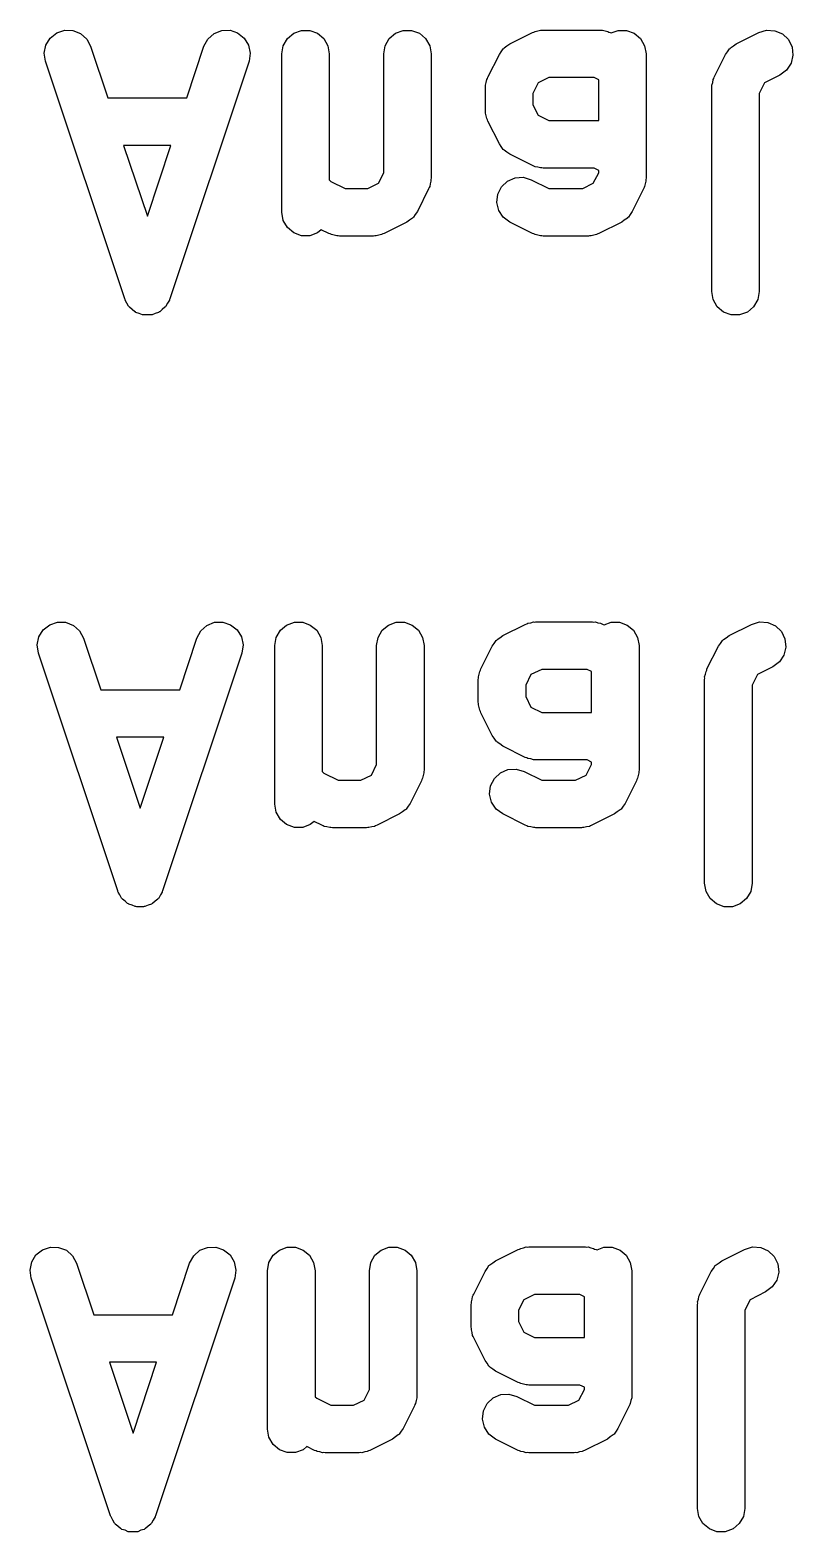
# Model space of a CAD drawing. Extents: x 91.3 to 189.8, y -113.5 to -60.4.
# Drawn here: x 175.52 to 178.73, y -101.49 to -95.17 of the extents above; entities that cross this region are included whole.
import ezdxf

# ---------------------------------------------------------------- set-up
doc = ezdxf.new("R2010")
doc.units = 0
doc.header["$MEASUREMENT"] = 0
doc.layers.add('BLACK', color=7, linetype='CONTINUOUS')

msp = doc.modelspace()

# ---------------------------------------------------------------- linework, layer by layer
at = {"layer": 'Black'}
for p, q in [((175.629, -95.1797), (175.662, -95.1687)), ((175.662, -95.1687), (175.696, -95.1696)), ((175.696, -95.1696), (175.729, -95.1824)), ((176.291, -95.1824), (176.323, -95.1696)), ((176.323, -95.1696), (176.358, -95.1687)), ((176.358, -95.1687), (176.39, -95.1797)), ((176.626, -95.181), (176.659, -95.1691)), ((176.659, -95.1691), (176.694, -95.1691)), ((176.694, -95.1691), (176.726, -95.181)), ((177.055, -95.181), (177.087, -95.1691)), ((177.087, -95.1691), (177.122, -95.1691)), ((177.122, -95.1691), (177.155, -95.181)), ((177.654, -95.1716), (177.665, -95.1683)), ((177.665, -95.1683), (177.671, -95.1686)), ((177.671, -95.1686), (177.676, -95.1676)), ((177.676, -95.1676), (177.914, -95.1676)), ((177.914, -95.1676), (177.92, -95.1686)), ((177.92, -95.1686), (177.926, -95.1683)), ((177.926, -95.1683), (177.937, -95.1716)), ((177.963, -95.1799), (177.992, -95.1691)), ((177.992, -95.1691), (178.027, -95.1691)), ((178.027, -95.1691), (178.06, -95.181)), ((178.584, -95.1782), (178.617, -95.1683)), ((178.617, -95.1683), (178.652, -95.1704)), ((175.576, -95.2649), (175.583, -95.2309)), ((175.583, -95.2309), (175.601, -95.2013)), ((175.601, -95.2013), (175.629, -95.1797)), ((175.729, -95.1824), (175.755, -95.2055)), ((175.755, -95.2055), (175.771, -95.236)), ((176.248, -95.236), (176.265, -95.2055)), ((176.265, -95.2055), (176.291, -95.1824)), ((176.39, -95.1797), (176.418, -95.2013)), ((176.418, -95.2013), (176.436, -95.2309)), ((176.436, -95.2309), (176.443, -95.2649)), ((176.582, -95.2334), (176.6, -95.2033)), ((176.6, -95.2033), (176.626, -95.181)), ((176.726, -95.181), (176.753, -95.2033)), ((176.753, -95.2033), (176.77, -95.2334)), ((177.011, -95.2334), (177.028, -95.2033)), ((177.028, -95.2033), (177.055, -95.181)), ((177.155, -95.181), (177.181, -95.2033)), ((177.181, -95.2033), (177.199, -95.2334)), ((177.524, -95.2345), (177.536, -95.2258)), ((177.536, -95.2258), (177.631, -95.1782)), ((177.631, -95.1782), (177.637, -95.1765)), ((177.637, -95.1765), (177.642, -95.1736)), ((177.642, -95.1736), (177.654, -95.1716)), ((177.937, -95.1716), (177.948, -95.1736)), ((177.948, -95.1736), (177.953, -95.1765)), ((177.953, -95.1765), (177.959, -95.1782)), ((177.959, -95.1782), (177.963, -95.1799)), ((178.06, -95.181), (178.086, -95.2033)), ((178.086, -95.2033), (178.103, -95.2334)), ((178.477, -95.2345), (178.489, -95.2258)), ((178.489, -95.2258), (178.584, -95.1782)), ((178.652, -95.1704), (178.684, -95.1842)), ((178.684, -95.1842), (178.709, -95.208)), ((178.709, -95.208), (178.724, -95.2391)), ((175.581, -95.2992), (175.576, -95.2649)), ((175.771, -95.236), (175.844, -95.4533)), ((176.176, -95.4533), (176.248, -95.236)), ((176.443, -95.2649), (176.438, -95.2992)), ((176.576, -95.2676), (176.582, -95.2334)), ((176.576, -95.9343), (176.576, -95.2676)), ((176.77, -95.2334), (176.776, -95.2676)), ((176.776, -95.2676), (176.776, -95.7976)), ((177.005, -95.2676), (177.011, -95.2334)), ((177.005, -95.7678), (177.005, -95.2676)), ((177.199, -95.2334), (177.205, -95.2676)), ((177.205, -95.2676), (177.205, -95.7914)), ((177.444, -95.3658), (177.492, -95.2705)), ((177.492, -95.2705), (177.5, -95.2587)), ((177.5, -95.2587), (177.508, -95.2465)), ((177.508, -95.2465), (177.511, -95.2448)), ((177.511, -95.2448), (177.512, -95.2426)), ((177.512, -95.2426), (177.524, -95.2345)), ((178.103, -95.2334), (178.11, -95.2676)), ((178.11, -95.2676), (178.11, -95.7914)), ((178.396, -95.3658), (178.444, -95.2705)), ((178.444, -95.2705), (178.453, -95.2587)), ((178.453, -95.2587), (178.461, -95.2465)), ((178.461, -95.2465), (178.463, -95.2448)), ((178.463, -95.2448), (178.465, -95.2426)), ((178.465, -95.2426), (178.477, -95.2345)), ((178.728, -95.2736), (178.72, -95.3074)), ((178.724, -95.2391), (178.728, -95.2736)), ((175.915, -96.2992), (175.581, -95.2992)), ((176.438, -95.2992), (176.104, -96.2992)), ((178.673, -95.3571), (178.608, -95.3898)), ((178.701, -95.3364), (178.673, -95.3571)), ((178.72, -95.3074), (178.701, -95.3364)), ((177.433, -95.4105), (177.434, -95.4048)), ((177.433, -95.5057), (177.433, -95.4105)), ((177.434, -95.399), (177.437, -95.3878)), ((177.434, -95.4048), (177.434, -95.399)), ((177.437, -95.3878), (177.439, -95.3763)), ((177.439, -95.3763), (177.442, -95.3713)), ((177.442, -95.3713), (177.444, -95.3658)), ((177.655, -95.3898), (177.633, -95.4341)), ((177.7, -95.3676), (177.655, -95.3898)), ((177.891, -95.3676), (177.7, -95.3676)), ((177.91, -95.377), (177.891, -95.3676)), ((177.91, -95.5486), (177.91, -95.377)), ((178.386, -95.399), (178.39, -95.3878)), ((178.387, -95.4048), (178.386, -95.399)), ((178.386, -95.4105), (178.387, -95.4048)), ((178.386, -96.2676), (178.386, -95.4105)), ((178.39, -95.3878), (178.392, -95.3763)), ((178.392, -95.3763), (178.395, -95.3713)), ((178.395, -95.3713), (178.396, -95.3658)), ((178.608, -95.3898), (178.586, -95.4341)), ((175.844, -95.4533), (176.176, -95.4533)), ((177.633, -95.4341), (177.633, -95.4821)), ((177.633, -95.4821), (177.655, -95.5264)), ((178.586, -95.4341), (178.586, -96.2676)), ((177.434, -95.5114), (177.433, -95.5057)), ((177.434, -95.5171), (177.434, -95.5114)), ((177.437, -95.5284), (177.434, -95.5171)), ((177.439, -95.5399), (177.437, -95.5284)), ((177.442, -95.5449), (177.439, -95.5399)), ((177.444, -95.5504), (177.442, -95.5449)), ((177.655, -95.5264), (177.7, -95.5486)), ((177.7, -95.5486), (177.91, -95.5486)), ((177.492, -95.6457), (177.444, -95.5504)), ((175.91, -95.6533), (176.01, -95.9514)), ((176.109, -95.6533), (175.91, -95.6533)), ((176.01, -95.9514), (176.109, -95.6533)), ((177.5, -95.6575), (177.492, -95.6457)), ((177.508, -95.6697), (177.5, -95.6575)), ((177.511, -95.6713), (177.508, -95.6697)), ((177.512, -95.6736), (177.511, -95.6713)), ((177.524, -95.6816), (177.512, -95.6736)), ((177.536, -95.6904), (177.524, -95.6816)), ((177.631, -95.738), (177.536, -95.6904)), ((177.637, -95.7397), (177.631, -95.738)), ((176.776, -95.7976), (176.783, -95.8045)), ((176.983, -95.8121), (177.005, -95.7678)), ((177.205, -95.7914), (177.204, -95.7971)), ((177.204, -95.7971), (177.204, -95.8029)), ((177.526, -95.8032), (177.558, -95.7894)), ((177.558, -95.7894), (177.592, -95.7873)), ((177.592, -95.7873), (177.626, -95.7972)), ((177.626, -95.7972), (177.7, -95.8343)), ((177.642, -95.7425), (177.637, -95.7397)), ((177.654, -95.7446), (177.642, -95.7425)), ((177.665, -95.7479), (177.654, -95.7446)), ((177.671, -95.7476), (177.665, -95.7479)), ((177.676, -95.7486), (177.671, -95.7476)), ((177.891, -95.7486), (177.676, -95.7486)), ((177.887, -95.8121), (177.91, -95.7678)), ((177.91, -95.758), (177.891, -95.7486)), ((177.91, -95.7678), (177.91, -95.758)), ((178.11, -95.7914), (178.109, -95.7971)), ((178.109, -95.7971), (178.109, -95.8029)), ((176.783, -95.8045), (176.843, -95.8343)), ((176.843, -95.8343), (176.938, -95.8343)), ((176.938, -95.8343), (176.983, -95.8121)), ((177.194, -95.8362), (177.147, -95.9314)), ((177.196, -95.8306), (177.194, -95.8362)), ((177.199, -95.8256), (177.196, -95.8306)), ((177.201, -95.8141), (177.199, -95.8256)), ((177.204, -95.8029), (177.201, -95.8141)), ((177.481, -95.8927), (177.485, -95.8582)), ((177.485, -95.8582), (177.501, -95.8271)), ((177.501, -95.8271), (177.526, -95.8032)), ((177.7, -95.8343), (177.843, -95.8343)), ((177.843, -95.8343), (177.887, -95.8121)), ((178.099, -95.8362), (178.051, -95.9314)), ((178.101, -95.8306), (178.099, -95.8362)), ((178.103, -95.8256), (178.101, -95.8306)), ((178.106, -95.8141), (178.103, -95.8256)), ((178.109, -95.8029), (178.106, -95.8141)), ((177.489, -95.9264), (177.481, -95.8927)), ((177.508, -95.9554), (177.489, -95.9264)), ((176.582, -95.9685), (176.576, -95.9343)), ((176.6, -95.9986), (176.582, -95.9685)), ((177.102, -95.9761), (177.007, -96.0237)), ((177.114, -95.9674), (177.102, -95.9761)), ((177.126, -95.9593), (177.114, -95.9674)), ((177.128, -95.9571), (177.126, -95.9593)), ((177.13, -95.9554), (177.128, -95.9571)), ((177.138, -95.9432), (177.13, -95.9554)), ((177.147, -95.9314), (177.138, -95.9432)), ((177.536, -95.9761), (177.508, -95.9554)), ((177.631, -96.0237), (177.536, -95.9761)), ((178.007, -95.9761), (177.911, -96.0237)), ((178.018, -95.9674), (178.007, -95.9761)), ((178.031, -95.9593), (178.018, -95.9674)), ((178.032, -95.9571), (178.031, -95.9593)), ((178.035, -95.9554), (178.032, -95.9571)), ((178.043, -95.9432), (178.035, -95.9554)), ((178.051, -95.9314), (178.043, -95.9432)), ((176.626, -96.0209), (176.6, -95.9986)), ((176.659, -96.0328), (176.626, -96.0209)), ((176.694, -96.0328), (176.659, -96.0328)), ((176.726, -96.0209), (176.694, -96.0328)), ((176.742, -96.0076), (176.726, -96.0209)), ((176.774, -96.0237), (176.742, -96.0076)), ((176.78, -96.0254), (176.774, -96.0237)), ((176.785, -96.0283), (176.78, -96.0254)), ((176.796, -96.0303), (176.785, -96.0283)), ((176.808, -96.0336), (176.796, -96.0303)), ((176.813, -96.0333), (176.808, -96.0336)), ((176.819, -96.0343), (176.813, -96.0333)), ((176.962, -96.0343), (176.819, -96.0343)), ((176.968, -96.0333), (176.962, -96.0343)), ((176.973, -96.0336), (176.968, -96.0333)), ((176.985, -96.0303), (176.973, -96.0336)), ((176.996, -96.0283), (176.985, -96.0303)), ((177.001, -96.0254), (176.996, -96.0283)), ((177.007, -96.0237), (177.001, -96.0254)), ((177.637, -96.0254), (177.631, -96.0237)), ((177.642, -96.0283), (177.637, -96.0254)), ((177.654, -96.0303), (177.642, -96.0283)), ((177.665, -96.0336), (177.654, -96.0303)), ((177.671, -96.0333), (177.665, -96.0336)), ((177.676, -96.0343), (177.671, -96.0333)), ((177.867, -96.0343), (177.676, -96.0343)), ((177.872, -96.0333), (177.867, -96.0343)), ((177.878, -96.0336), (177.872, -96.0333)), ((177.889, -96.0303), (177.878, -96.0336)), ((177.901, -96.0283), (177.889, -96.0303)), ((177.906, -96.0254), (177.901, -96.0283)), ((177.911, -96.0237), (177.906, -96.0254)), ((175.916, -96.3017), (175.915, -96.2992)), ((175.917, -96.3044), (175.916, -96.3017)), ((175.924, -96.3169), (175.917, -96.3044)), ((176.103, -96.3044), (176.095, -96.3169)), ((176.104, -96.2992), (176.103, -96.3017)), ((176.103, -96.3017), (176.103, -96.3044)), ((178.392, -96.3018), (178.386, -96.2676)), ((178.409, -96.3319), (178.392, -96.3018)), ((178.58, -96.3018), (178.562, -96.3319)), ((178.586, -96.2676), (178.58, -96.3018)), ((175.931, -96.3298), (175.924, -96.3169)), ((175.933, -96.3316), (175.931, -96.3298)), ((175.935, -96.334), (175.933, -96.3316)), ((175.946, -96.3431), (175.935, -96.334)), ((175.957, -96.3528), (175.946, -96.3431)), ((175.96, -96.3538), (175.957, -96.3528)), ((175.962, -96.3556), (175.96, -96.3538)), ((175.976, -96.3602), (175.962, -96.3556)), ((175.989, -96.3656), (175.976, -96.3602)), ((175.992, -96.3657), (175.989, -96.3656)), ((175.995, -96.3665), (175.992, -96.3657)), ((176.01, -96.3661), (175.995, -96.3665)), ((176.024, -96.3665), (176.01, -96.3661)), ((176.027, -96.3657), (176.024, -96.3665)), ((176.03, -96.3656), (176.027, -96.3657)), ((176.043, -96.3602), (176.03, -96.3656)), ((176.057, -96.3556), (176.043, -96.3602)), ((176.059, -96.3538), (176.057, -96.3556)), ((176.062, -96.3528), (176.059, -96.3538)), ((176.073, -96.3431), (176.062, -96.3528)), ((176.084, -96.334), (176.073, -96.3431)), ((176.086, -96.3316), (176.084, -96.334)), ((176.088, -96.3298), (176.086, -96.3316)), ((176.095, -96.3169), (176.088, -96.3298)), ((178.436, -96.3542), (178.409, -96.3319)), ((178.468, -96.3661), (178.436, -96.3542)), ((178.503, -96.3661), (178.468, -96.3661)), ((178.536, -96.3542), (178.503, -96.3661)), ((178.562, -96.3319), (178.536, -96.3542)), ((175.553, -97.7209), (175.571, -97.6913)), ((175.571, -97.6913), (175.599, -97.6697)), ((175.599, -97.6697), (175.632, -97.6587)), ((175.632, -97.6587), (175.666, -97.6596)), ((175.666, -97.6596), (175.699, -97.6724)), ((175.699, -97.6724), (175.725, -97.6955)), ((175.725, -97.6955), (175.741, -97.726)), ((176.218, -97.726), (176.235, -97.6955)), ((176.235, -97.6955), (176.261, -97.6724)), ((176.261, -97.6724), (176.293, -97.6596)), ((176.293, -97.6596), (176.328, -97.6587)), ((176.328, -97.6587), (176.36, -97.6697)), ((176.36, -97.6697), (176.388, -97.6913)), ((176.388, -97.6913), (176.406, -97.7209)), ((176.552, -97.7234), (176.57, -97.6933)), ((176.57, -97.6933), (176.596, -97.671)), ((176.596, -97.671), (176.629, -97.6591)), ((176.629, -97.6591), (176.664, -97.6591)), ((176.664, -97.6591), (176.696, -97.671)), ((176.696, -97.671), (176.723, -97.6933)), ((176.723, -97.6933), (176.74, -97.7234)), ((176.981, -97.7234), (176.998, -97.6933)), ((176.998, -97.6933), (177.025, -97.671)), ((177.025, -97.671), (177.057, -97.6591)), ((177.057, -97.6591), (177.092, -97.6591)), ((177.092, -97.6591), (177.125, -97.671)), ((177.125, -97.671), (177.151, -97.6933)), ((177.151, -97.6933), (177.169, -97.7234)), ((177.506, -97.7158), (177.601, -97.6682)), ((177.601, -97.6682), (177.607, -97.6665)), ((177.607, -97.6665), (177.612, -97.6636)), ((177.612, -97.6636), (177.624, -97.6616)), ((177.624, -97.6616), (177.635, -97.6583)), ((177.635, -97.6583), (177.641, -97.6586)), ((177.641, -97.6586), (177.646, -97.6576)), ((177.646, -97.6576), (177.884, -97.6576)), ((177.884, -97.6576), (177.89, -97.6586)), ((177.89, -97.6586), (177.896, -97.6583)), ((177.896, -97.6583), (177.907, -97.6616)), ((177.907, -97.6616), (177.918, -97.6636)), ((177.918, -97.6636), (177.923, -97.6665)), ((177.923, -97.6665), (177.929, -97.6682)), ((177.929, -97.6682), (177.933, -97.6699)), ((177.933, -97.6699), (177.962, -97.6591)), ((177.962, -97.6591), (177.997, -97.6591)), ((177.997, -97.6591), (178.03, -97.671)), ((178.03, -97.671), (178.056, -97.6933)), ((178.056, -97.6933), (178.073, -97.7234)), ((178.459, -97.7158), (178.554, -97.6682)), ((178.554, -97.6682), (178.587, -97.6583)), ((178.587, -97.6583), (178.622, -97.6604)), ((178.622, -97.6604), (178.654, -97.6742)), ((178.654, -97.6742), (178.679, -97.698)), ((175.546, -97.7549), (175.553, -97.7209)), ((175.551, -97.7892), (175.546, -97.7549)), ((175.741, -97.726), (175.814, -97.9433)), ((176.146, -97.9433), (176.218, -97.726)), ((176.406, -97.7209), (176.413, -97.7549)), ((176.413, -97.7549), (176.408, -97.7892)), ((176.546, -97.7576), (176.552, -97.7234)), ((176.546, -98.4243), (176.546, -97.7576)), ((176.74, -97.7234), (176.746, -97.7576)), ((176.746, -97.7576), (176.746, -98.2876)), ((176.975, -97.7576), (176.981, -97.7234)), ((176.975, -98.2578), (176.975, -97.7576)), ((177.169, -97.7234), (177.175, -97.7576)), ((177.175, -97.7576), (177.175, -98.2814)), ((177.414, -97.8558), (177.462, -97.7605)), ((177.462, -97.7605), (177.47, -97.7487)), ((177.47, -97.7487), (177.478, -97.7365)), ((177.478, -97.7365), (177.481, -97.7348)), ((177.481, -97.7348), (177.482, -97.7326)), ((177.482, -97.7326), (177.494, -97.7245)), ((177.494, -97.7245), (177.506, -97.7158)), ((178.073, -97.7234), (178.08, -97.7576)), ((178.08, -97.7576), (178.08, -98.2814)), ((178.366, -97.8558), (178.414, -97.7605)), ((178.414, -97.7605), (178.423, -97.7487)), ((178.423, -97.7487), (178.431, -97.7365)), ((178.431, -97.7365), (178.433, -97.7348)), ((178.433, -97.7348), (178.435, -97.7326)), ((178.435, -97.7326), (178.447, -97.7245)), ((178.447, -97.7245), (178.459, -97.7158)), ((178.679, -97.698), (178.694, -97.7291)), ((178.694, -97.7291), (178.698, -97.7636)), ((175.885, -98.7892), (175.551, -97.7892)), ((176.408, -97.7892), (176.074, -98.7892)), ((178.69, -97.7974), (178.671, -97.8264)), ((178.698, -97.7636), (178.69, -97.7974)), ((177.404, -97.889), (177.407, -97.8778)), ((177.407, -97.8778), (177.409, -97.8663)), ((177.409, -97.8663), (177.412, -97.8613)), ((177.412, -97.8613), (177.414, -97.8558)), ((177.625, -97.8798), (177.603, -97.9241)), ((177.67, -97.8576), (177.625, -97.8798)), ((177.861, -97.8576), (177.67, -97.8576)), ((177.88, -97.867), (177.861, -97.8576)), ((177.88, -98.0386), (177.88, -97.867)), ((178.356, -97.889), (178.36, -97.8778)), ((178.36, -97.8778), (178.362, -97.8663)), ((178.362, -97.8663), (178.365, -97.8613)), ((178.365, -97.8613), (178.366, -97.8558)), ((178.578, -97.8798), (178.556, -97.9241)), ((178.643, -97.8471), (178.578, -97.8798)), ((178.671, -97.8264), (178.643, -97.8471)), ((175.814, -97.9433), (176.146, -97.9433)), ((177.403, -97.9005), (177.404, -97.8948)), ((177.403, -97.9957), (177.403, -97.9005)), ((177.404, -97.8948), (177.404, -97.889)), ((177.603, -97.9241), (177.603, -97.9721)), ((178.357, -97.8948), (178.356, -97.889)), ((178.356, -97.9005), (178.357, -97.8948)), ((178.356, -98.7576), (178.356, -97.9005)), ((178.556, -97.9241), (178.556, -98.7576)), ((177.404, -98.0014), (177.403, -97.9957)), ((177.404, -98.0071), (177.404, -98.0014)), ((177.407, -98.0184), (177.404, -98.0071)), ((177.603, -97.9721), (177.625, -98.0164)), ((177.409, -98.0299), (177.407, -98.0184)), ((177.412, -98.0349), (177.409, -98.0299)), ((177.414, -98.0404), (177.412, -98.0349)), ((177.462, -98.1357), (177.414, -98.0404)), ((177.625, -98.0164), (177.67, -98.0386)), ((177.67, -98.0386), (177.88, -98.0386)), ((177.47, -98.1475), (177.462, -98.1357)), ((175.88, -98.1433), (175.98, -98.4414)), ((176.079, -98.1433), (175.88, -98.1433)), ((175.98, -98.4414), (176.079, -98.1433)), ((177.478, -98.1597), (177.47, -98.1475)), ((177.481, -98.1613), (177.478, -98.1597)), ((177.482, -98.1636), (177.481, -98.1613)), ((177.494, -98.1716), (177.482, -98.1636)), ((177.506, -98.1804), (177.494, -98.1716)), ((177.601, -98.228), (177.506, -98.1804)), ((176.953, -98.3021), (176.975, -98.2578)), ((177.607, -98.2297), (177.601, -98.228)), ((177.612, -98.2325), (177.607, -98.2297)), ((177.624, -98.2346), (177.612, -98.2325)), ((177.635, -98.2379), (177.624, -98.2346)), ((177.641, -98.2376), (177.635, -98.2379)), ((177.646, -98.2386), (177.641, -98.2376)), ((177.861, -98.2386), (177.646, -98.2386)), ((177.857, -98.3021), (177.88, -98.2578)), ((177.88, -98.248), (177.861, -98.2386)), ((177.88, -98.2578), (177.88, -98.248)), ((176.746, -98.2876), (176.753, -98.2945)), ((176.753, -98.2945), (176.813, -98.3243)), ((176.813, -98.3243), (176.908, -98.3243)), ((176.908, -98.3243), (176.953, -98.3021)), ((177.164, -98.3262), (177.117, -98.4214)), ((177.166, -98.3206), (177.164, -98.3262)), ((177.169, -98.3156), (177.166, -98.3206)), ((177.171, -98.3041), (177.169, -98.3156)), ((177.174, -98.2929), (177.171, -98.3041)), ((177.175, -98.2814), (177.174, -98.2871)), ((177.174, -98.2871), (177.174, -98.2929)), ((177.455, -98.3482), (177.471, -98.3171)), ((177.471, -98.3171), (177.496, -98.2932)), ((177.496, -98.2932), (177.528, -98.2794)), ((177.528, -98.2794), (177.562, -98.2773)), ((177.562, -98.2773), (177.596, -98.2872)), ((177.596, -98.2872), (177.67, -98.3243)), ((177.67, -98.3243), (177.813, -98.3243)), ((177.813, -98.3243), (177.857, -98.3021)), ((178.069, -98.3262), (178.021, -98.4214)), ((178.071, -98.3206), (178.069, -98.3262)), ((178.073, -98.3156), (178.071, -98.3206)), ((178.076, -98.3041), (178.073, -98.3156)), ((178.079, -98.2929), (178.076, -98.3041)), ((178.08, -98.2814), (178.079, -98.2871)), ((178.079, -98.2871), (178.079, -98.2929)), ((177.451, -98.3827), (177.455, -98.3482)), ((177.459, -98.4164), (177.451, -98.3827)), ((176.552, -98.4585), (176.546, -98.4243)), ((177.096, -98.4493), (177.084, -98.4574)), ((177.098, -98.4471), (177.096, -98.4493)), ((177.1, -98.4454), (177.098, -98.4471)), ((177.108, -98.4332), (177.1, -98.4454)), ((177.117, -98.4214), (177.108, -98.4332)), ((177.478, -98.4454), (177.459, -98.4164)), ((177.506, -98.4661), (177.478, -98.4454)), ((178.001, -98.4493), (177.988, -98.4574)), ((178.002, -98.4471), (178.001, -98.4493)), ((178.005, -98.4454), (178.002, -98.4471)), ((178.013, -98.4332), (178.005, -98.4454)), ((178.021, -98.4214), (178.013, -98.4332)), ((176.57, -98.4886), (176.552, -98.4585)), ((176.596, -98.5109), (176.57, -98.4886)), ((176.629, -98.5228), (176.596, -98.5109)), ((176.696, -98.5109), (176.664, -98.5228)), ((176.712, -98.4976), (176.696, -98.5109)), ((176.744, -98.5137), (176.712, -98.4976)), ((176.75, -98.5154), (176.744, -98.5137)), ((176.755, -98.5183), (176.75, -98.5154)), ((176.766, -98.5203), (176.755, -98.5183)), ((176.966, -98.5183), (176.955, -98.5203)), ((176.971, -98.5154), (176.966, -98.5183)), ((176.977, -98.5137), (176.971, -98.5154)), ((177.072, -98.4661), (176.977, -98.5137)), ((177.084, -98.4574), (177.072, -98.4661)), ((177.601, -98.5137), (177.506, -98.4661)), ((177.607, -98.5154), (177.601, -98.5137)), ((177.612, -98.5183), (177.607, -98.5154)), ((177.624, -98.5203), (177.612, -98.5183)), ((177.871, -98.5183), (177.859, -98.5203)), ((177.876, -98.5154), (177.871, -98.5183)), ((177.881, -98.5137), (177.876, -98.5154)), ((177.977, -98.4661), (177.881, -98.5137)), ((177.988, -98.4574), (177.977, -98.4661)), ((176.664, -98.5228), (176.629, -98.5228)), ((176.778, -98.5236), (176.766, -98.5203)), ((176.783, -98.5233), (176.778, -98.5236)), ((176.789, -98.5243), (176.783, -98.5233)), ((176.932, -98.5243), (176.789, -98.5243)), ((176.938, -98.5233), (176.932, -98.5243)), ((176.943, -98.5236), (176.938, -98.5233)), ((176.955, -98.5203), (176.943, -98.5236)), ((177.635, -98.5236), (177.624, -98.5203)), ((177.641, -98.5233), (177.635, -98.5236)), ((177.646, -98.5243), (177.641, -98.5233)), ((177.837, -98.5243), (177.646, -98.5243)), ((177.842, -98.5233), (177.837, -98.5243)), ((177.848, -98.5236), (177.842, -98.5233)), ((177.859, -98.5203), (177.848, -98.5236)), ((178.362, -98.7918), (178.356, -98.7576)), ((178.556, -98.7576), (178.55, -98.7918)), ((175.886, -98.7917), (175.885, -98.7892)), ((175.887, -98.7944), (175.886, -98.7917)), ((175.894, -98.8069), (175.887, -98.7944)), ((175.901, -98.8198), (175.894, -98.8069)), ((175.903, -98.8216), (175.901, -98.8198)), ((175.905, -98.824), (175.903, -98.8216)), ((175.916, -98.8331), (175.905, -98.824)), ((175.927, -98.8428), (175.916, -98.8331)), ((176.043, -98.8331), (176.032, -98.8428)), ((176.054, -98.824), (176.043, -98.8331)), ((176.056, -98.8216), (176.054, -98.824)), ((176.058, -98.8198), (176.056, -98.8216)), ((176.065, -98.8069), (176.058, -98.8198)), ((176.073, -98.7944), (176.065, -98.8069)), ((176.074, -98.7892), (176.073, -98.7917)), ((176.073, -98.7917), (176.073, -98.7944)), ((178.379, -98.8219), (178.362, -98.7918)), ((178.406, -98.8442), (178.379, -98.8219)), ((178.532, -98.8219), (178.506, -98.8442)), ((178.55, -98.7918), (178.532, -98.8219)), ((175.93, -98.8438), (175.927, -98.8428)), ((175.932, -98.8456), (175.93, -98.8438)), ((175.946, -98.8502), (175.932, -98.8456)), ((175.959, -98.8556), (175.946, -98.8502)), ((175.962, -98.8557), (175.959, -98.8556)), ((175.965, -98.8565), (175.962, -98.8557)), ((175.98, -98.8561), (175.965, -98.8565)), ((175.994, -98.8565), (175.98, -98.8561)), ((175.997, -98.8557), (175.994, -98.8565)), ((176, -98.8556), (175.997, -98.8557)), ((176.013, -98.8502), (176, -98.8556)), ((176.027, -98.8456), (176.013, -98.8502)), ((176.029, -98.8438), (176.027, -98.8456)), ((176.032, -98.8428), (176.029, -98.8438)), ((178.438, -98.8561), (178.406, -98.8442)), ((178.473, -98.8561), (178.438, -98.8561)), ((178.506, -98.8442), (178.473, -98.8561)), ((177.594, -100.292), (177.605, -100.288)), ((177.605, -100.288), (177.611, -100.289)), ((177.611, -100.289), (177.616, -100.288)), ((177.616, -100.288), (177.854, -100.288)), ((177.854, -100.288), (177.86, -100.289)), ((177.86, -100.289), (177.866, -100.288)), ((177.866, -100.288), (177.877, -100.292)), ((178.524, -100.298), (178.557, -100.288)), ((178.557, -100.288), (178.592, -100.29)), ((175.516, -100.385), (175.523, -100.351)), ((175.523, -100.351), (175.541, -100.321)), ((175.541, -100.321), (175.569, -100.3)), ((175.569, -100.3), (175.602, -100.289)), ((175.602, -100.289), (175.636, -100.29)), ((175.636, -100.29), (175.669, -100.302)), ((175.669, -100.302), (175.695, -100.325)), ((175.695, -100.325), (175.711, -100.356)), ((176.188, -100.356), (176.205, -100.325)), ((176.205, -100.325), (176.231, -100.302)), ((176.231, -100.302), (176.263, -100.29)), ((176.263, -100.29), (176.298, -100.289)), ((176.298, -100.289), (176.33, -100.3)), ((176.33, -100.3), (176.358, -100.321)), ((176.358, -100.321), (176.376, -100.351)), ((176.376, -100.351), (176.383, -100.385)), ((176.522, -100.353), (176.54, -100.323)), ((176.54, -100.323), (176.566, -100.301)), ((176.566, -100.301), (176.599, -100.289)), ((176.599, -100.289), (176.634, -100.289)), ((176.634, -100.289), (176.666, -100.301)), ((176.666, -100.301), (176.693, -100.323)), ((176.693, -100.323), (176.71, -100.353)), ((176.951, -100.353), (176.968, -100.323)), ((176.968, -100.323), (176.995, -100.301)), ((176.995, -100.301), (177.027, -100.289)), ((177.027, -100.289), (177.062, -100.289)), ((177.062, -100.289), (177.095, -100.301)), ((177.095, -100.301), (177.121, -100.323)), ((177.121, -100.323), (177.139, -100.353)), ((177.464, -100.355), (177.476, -100.346)), ((177.476, -100.346), (177.571, -100.298)), ((177.571, -100.298), (177.577, -100.297)), ((177.577, -100.297), (177.582, -100.294)), ((177.582, -100.294), (177.594, -100.292)), ((177.877, -100.292), (177.888, -100.294)), ((177.888, -100.294), (177.893, -100.297)), ((177.893, -100.297), (177.899, -100.298)), ((177.899, -100.298), (177.903, -100.3)), ((177.903, -100.3), (177.932, -100.289)), ((177.932, -100.289), (177.967, -100.289)), ((177.967, -100.289), (178, -100.301)), ((178, -100.301), (178.026, -100.323)), ((178.026, -100.323), (178.043, -100.353)), ((178.417, -100.355), (178.429, -100.346)), ((178.429, -100.346), (178.524, -100.298)), ((178.592, -100.29), (178.624, -100.304)), ((178.624, -100.304), (178.649, -100.328)), ((178.649, -100.328), (178.664, -100.359)), ((175.521, -100.419), (175.516, -100.385)), ((175.711, -100.356), (175.784, -100.573)), ((176.116, -100.573), (176.188, -100.356)), ((176.383, -100.385), (176.378, -100.419)), ((176.516, -100.388), (176.522, -100.353)), ((176.516, -101.054), (176.516, -100.388)), ((176.71, -100.353), (176.716, -100.388)), ((176.716, -100.388), (176.716, -100.918)), ((176.945, -100.388), (176.951, -100.353)), ((176.945, -100.888), (176.945, -100.388)), ((177.139, -100.353), (177.145, -100.388)), ((177.145, -100.388), (177.145, -100.911)), ((177.384, -100.486), (177.432, -100.391)), ((177.432, -100.391), (177.44, -100.379)), ((177.44, -100.379), (177.448, -100.366)), ((177.448, -100.366), (177.451, -100.365)), ((177.451, -100.365), (177.452, -100.363)), ((177.452, -100.363), (177.464, -100.355)), ((178.043, -100.353), (178.05, -100.388)), ((178.05, -100.388), (178.05, -100.911)), ((178.336, -100.486), (178.384, -100.391)), ((178.384, -100.391), (178.393, -100.379)), ((178.393, -100.379), (178.401, -100.366)), ((178.401, -100.366), (178.403, -100.365)), ((178.403, -100.365), (178.405, -100.363)), ((178.405, -100.363), (178.417, -100.355)), ((178.668, -100.394), (178.66, -100.427)), ((178.664, -100.359), (178.668, -100.394)), ((175.855, -101.419), (175.521, -100.419)), ((176.378, -100.419), (176.044, -101.419)), ((178.613, -100.477), (178.548, -100.51)), ((178.641, -100.456), (178.613, -100.477)), ((178.66, -100.427), (178.641, -100.456)), ((177.373, -100.53), (177.374, -100.525)), ((177.373, -100.626), (177.373, -100.53)), ((177.374, -100.519), (177.377, -100.508)), ((177.374, -100.525), (177.374, -100.519)), ((177.377, -100.508), (177.379, -100.496)), ((177.379, -100.496), (177.382, -100.491)), ((177.382, -100.491), (177.384, -100.486)), ((177.595, -100.51), (177.573, -100.554)), ((177.64, -100.488), (177.595, -100.51)), ((177.831, -100.488), (177.64, -100.488)), ((177.85, -100.497), (177.831, -100.488)), ((177.85, -100.669), (177.85, -100.497)), ((178.326, -100.519), (178.33, -100.508)), ((178.327, -100.525), (178.326, -100.519)), ((178.326, -100.53), (178.327, -100.525)), ((178.326, -101.388), (178.326, -100.53)), ((178.33, -100.508), (178.332, -100.496)), ((178.332, -100.496), (178.335, -100.491)), ((178.335, -100.491), (178.336, -100.486)), ((178.548, -100.51), (178.526, -100.554)), ((175.784, -100.573), (176.116, -100.573)), ((177.573, -100.554), (177.573, -100.602)), ((177.573, -100.602), (177.595, -100.646)), ((178.526, -100.554), (178.526, -101.388)), ((177.374, -100.631), (177.373, -100.626)), ((177.374, -100.637), (177.374, -100.631)), ((177.377, -100.648), (177.374, -100.637)), ((177.379, -100.66), (177.377, -100.648)), ((177.382, -100.665), (177.379, -100.66)), ((177.384, -100.67), (177.382, -100.665)), ((177.595, -100.646), (177.64, -100.669)), ((177.432, -100.766), (177.384, -100.67)), ((177.64, -100.669), (177.85, -100.669)), ((175.85, -100.773), (175.95, -101.071)), ((176.049, -100.773), (175.85, -100.773)), ((175.95, -101.071), (176.049, -100.773)), ((177.44, -100.777), (177.432, -100.766)), ((177.448, -100.79), (177.44, -100.777)), ((177.451, -100.791), (177.448, -100.79)), ((177.452, -100.794), (177.451, -100.791)), ((177.464, -100.802), (177.452, -100.794)), ((177.476, -100.81), (177.464, -100.802)), ((177.571, -100.858), (177.476, -100.81)), ((176.716, -100.918), (176.723, -100.924)), ((176.923, -100.932), (176.945, -100.888)), ((177.145, -100.911), (177.144, -100.917)), ((177.144, -100.917), (177.144, -100.923)), ((177.466, -100.923), (177.498, -100.909)), ((177.498, -100.909), (177.532, -100.907)), ((177.532, -100.907), (177.566, -100.917)), ((177.566, -100.917), (177.64, -100.954)), ((177.577, -100.86), (177.571, -100.858)), ((177.582, -100.863), (177.577, -100.86)), ((177.594, -100.865), (177.582, -100.863)), ((177.605, -100.868), (177.594, -100.865)), ((177.611, -100.868), (177.605, -100.868)), ((177.616, -100.869), (177.611, -100.868)), ((177.831, -100.869), (177.616, -100.869)), ((177.827, -100.932), (177.85, -100.888)), ((177.85, -100.878), (177.831, -100.869)), ((177.85, -100.888), (177.85, -100.878)), ((178.05, -100.911), (178.049, -100.917)), ((178.049, -100.917), (178.049, -100.923)), ((176.723, -100.924), (176.783, -100.954)), ((176.783, -100.954), (176.878, -100.954)), ((176.878, -100.954), (176.923, -100.932)), ((177.134, -100.956), (177.087, -101.051)), ((177.136, -100.951), (177.134, -100.956)), ((177.139, -100.946), (177.136, -100.951)), ((177.141, -100.934), (177.139, -100.946)), ((177.144, -100.923), (177.141, -100.934)), ((177.421, -101.013), (177.425, -100.978)), ((177.425, -100.978), (177.441, -100.947)), ((177.441, -100.947), (177.466, -100.923)), ((177.64, -100.954), (177.783, -100.954)), ((177.783, -100.954), (177.827, -100.932)), ((178.039, -100.956), (177.991, -101.051)), ((178.041, -100.951), (178.039, -100.956)), ((178.043, -100.946), (178.041, -100.951)), ((178.046, -100.934), (178.043, -100.946)), ((178.049, -100.923), (178.046, -100.934)), ((177.429, -101.046), (177.421, -101.013)), ((177.448, -101.075), (177.429, -101.046)), ((176.522, -101.088), (176.516, -101.054)), ((176.54, -101.119), (176.522, -101.088)), ((177.042, -101.096), (176.947, -101.144)), ((177.054, -101.087), (177.042, -101.096)), ((177.066, -101.079), (177.054, -101.087)), ((177.068, -101.077), (177.066, -101.079)), ((177.07, -101.075), (177.068, -101.077)), ((177.078, -101.063), (177.07, -101.075)), ((177.087, -101.051), (177.078, -101.063)), ((177.476, -101.096), (177.448, -101.075)), ((177.571, -101.144), (177.476, -101.096)), ((177.947, -101.096), (177.851, -101.144)), ((177.958, -101.087), (177.947, -101.096)), ((177.971, -101.079), (177.958, -101.087)), ((177.972, -101.077), (177.971, -101.079)), ((177.975, -101.075), (177.972, -101.077)), ((177.983, -101.063), (177.975, -101.075)), ((177.991, -101.051), (177.983, -101.063)), ((176.566, -101.141), (176.54, -101.119)), ((176.599, -101.153), (176.566, -101.141)), ((176.634, -101.153), (176.599, -101.153)), ((176.666, -101.141), (176.634, -101.153)), ((176.682, -101.128), (176.666, -101.141)), ((176.714, -101.144), (176.682, -101.128)), ((176.72, -101.145), (176.714, -101.144)), ((176.725, -101.148), (176.72, -101.145)), ((176.736, -101.15), (176.725, -101.148)), ((176.748, -101.154), (176.736, -101.15)), ((176.753, -101.153), (176.748, -101.154)), ((176.759, -101.154), (176.753, -101.153)), ((176.902, -101.154), (176.759, -101.154)), ((176.908, -101.153), (176.902, -101.154)), ((176.913, -101.154), (176.908, -101.153)), ((176.925, -101.15), (176.913, -101.154)), ((176.936, -101.148), (176.925, -101.15)), ((176.941, -101.145), (176.936, -101.148)), ((176.947, -101.144), (176.941, -101.145)), ((177.577, -101.145), (177.571, -101.144)), ((177.582, -101.148), (177.577, -101.145)), ((177.594, -101.15), (177.582, -101.148)), ((177.605, -101.154), (177.594, -101.15)), ((177.611, -101.153), (177.605, -101.154)), ((177.616, -101.154), (177.611, -101.153)), ((177.807, -101.154), (177.616, -101.154)), ((177.812, -101.153), (177.807, -101.154)), ((177.818, -101.154), (177.812, -101.153)), ((177.829, -101.15), (177.818, -101.154)), ((177.841, -101.148), (177.829, -101.15)), ((177.846, -101.145), (177.841, -101.148)), ((177.851, -101.144), (177.846, -101.145)), ((175.856, -101.422), (175.855, -101.419)), ((175.857, -101.424), (175.856, -101.422)), ((175.864, -101.437), (175.857, -101.424)), ((176.043, -101.424), (176.035, -101.437)), ((176.044, -101.419), (176.043, -101.422)), ((176.043, -101.422), (176.043, -101.424)), ((178.332, -101.422), (178.326, -101.388)), ((178.349, -101.452), (178.332, -101.422)), ((178.52, -101.422), (178.502, -101.452)), ((178.526, -101.388), (178.52, -101.422)), ((175.871, -101.45), (175.864, -101.437)), ((175.873, -101.452), (175.871, -101.45)), ((175.875, -101.454), (175.873, -101.452)), ((175.886, -101.463), (175.875, -101.454)), ((175.897, -101.473), (175.886, -101.463)), ((175.9, -101.474), (175.897, -101.473)), ((175.902, -101.476), (175.9, -101.474)), ((175.916, -101.48), (175.902, -101.476)), ((175.929, -101.486), (175.916, -101.48)), ((175.932, -101.486), (175.929, -101.486)), ((175.935, -101.487), (175.932, -101.486)), ((175.95, -101.486), (175.935, -101.487)), ((175.964, -101.487), (175.95, -101.486)), ((175.967, -101.486), (175.964, -101.487)), ((175.97, -101.486), (175.967, -101.486)), ((175.983, -101.48), (175.97, -101.486)), ((175.997, -101.476), (175.983, -101.48)), ((175.999, -101.474), (175.997, -101.476)), ((176.002, -101.473), (175.999, -101.474)), ((176.013, -101.463), (176.002, -101.473)), ((176.024, -101.454), (176.013, -101.463)), ((176.026, -101.452), (176.024, -101.454)), ((176.028, -101.45), (176.026, -101.452)), ((176.035, -101.437), (176.028, -101.45)), ((178.376, -101.474), (178.349, -101.452)), ((178.408, -101.486), (178.376, -101.474)), ((178.443, -101.486), (178.408, -101.486)), ((178.476, -101.474), (178.443, -101.486)), ((178.502, -101.452), (178.476, -101.474))]:
    msp.add_line(p, q, dxfattribs=at)

doc.saveas('drawing.dxf')
